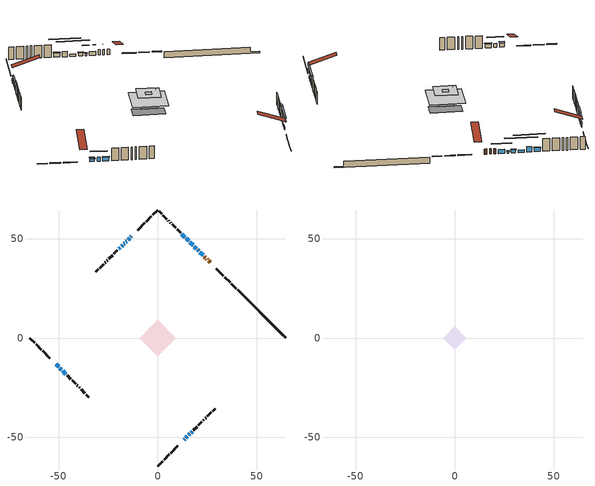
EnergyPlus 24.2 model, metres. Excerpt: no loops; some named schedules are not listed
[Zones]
conditioned space
 floor outside (Floor1 construction): -4.01,0 0,4.01 4.01,0 0,-4.01 z1.28
 floor adiabatic (AdiabaticFloorConstruction): -9.15,0 0,9.15 9.15,0 0,-9.15 z3.72
 floor foundation (Slab1 construction): -6.06,2.24 -2.24,6.06 6.06,-2.24 2.24,-6.06 z-1.1
 wall outside (RimJoist1 construction): 0,-64.63 2.51,-62.11 / -64.63,0 -62.11,-2.51 / 0,64.63 -2.51,62.11 / 39.72,24.9 37.21,27.42 z1.28:1.58
 wall outside (RimJoist2 construction): 3.17,-61.46 5.89,-58.74 / -61.46,-3.17 -58.74,-5.89 / -3.17,61.46 -5.89,58.74 / 36.55,28.07 33.83,30.79 z1.28:1.58
 wall outside (RimJoist3 construction): 6.54,-58.08 10.12,-54.51 / -58.08,-6.54 -54.51,-10.12 / -6.54,58.08 -10.12,54.51 / 33.18,31.45 29.6,35.02 z1.28:1.58
 wall outside (AdiabaticWallConstruction 1): 26.42,38.21 25.74,38.88 / 25.09,39.54 24.64,39.98 / 23.99,40.64 23.54,41.08 z1.28:3.31
 wall outside (AdiabaticWallConstruction): -13.3,51.32 -13.6,51.03 / 13.3,-51.32 13.6,-51.03 z1.28:2.5; 22.88,41.74 21.23,43.39 / 13.71,50.91 12.22,52.41 / -51.32,-13.3 -50.08,-14.54 / -49.43,-15.2 -48.63,-15.99 / -47.98,-16.65 -46.4,-18.23 z1.28:2.8; 20.58,44.05 20.18,44.45 / -16.72,47.91 -17.11,47.51 z1.28:2.04; 19.52,45.1 18.48,46.14 / 14.25,-50.37 15.01,-49.61 z1.28:2.45; -14.25,50.37 -15.01,49.61 / -18.95,45.68 -19.69,44.94 z1.28:2.2; -15.67,48.96 -16.06,48.56 z1.28:2.02; 17.83,46.8 16.28,48.35 z1.28:2.22; 15.62,49 14.37,50.26 z1.28:3.31; 15.67,-48.96 16.17,-48.46 / 16.82,-47.8 17.37,-47.26 z1.28:1.66; -17.77,46.86 -18.29,46.33 z1.28:2.81
 wall outside (Wall1 construction): 18.02,-46.6 19.86,-44.76 / -45.74,-18.89 -43.9,-20.73 / -20.34,44.28 -22.18,42.44 / 11.56,53.06 9.72,54.9 z1.28:6.16
 wall outside (Wall2 construction): 20.52,-44.11 22.33,-42.3 / -43.24,-21.38 -41.43,-23.2 / -22.84,41.79 -24.65,39.97 / 9.06,55.56 7.25,57.37 z1.28:6.16
 wall outside (Wall3 construction): 22.99,-41.64 23.35,-41.27 / -40.77,-23.85 -40.41,-24.22 / -25.31,39.32 -25.67,38.95 / 6.6,58.03 6.23,58.39 z1.28:6.16
 wall outside (Wall4 construction): 24.01,-40.62 24.37,-40.26 / -39.75,-24.87 -39.39,-25.23 / -26.33,38.3 -26.69,37.94 / 5.57,59.05 5.22,59.41 z1.28:6.16
 wall outside (Wall5 construction): 25.02,-39.6 27.01,-37.61 / -38.74,-25.89 -36.75,-27.88 / -27.35,37.28 -29.34,35.29 / 4.56,60.07 2.57,62.06 z1.28:6.16
 wall outside (Wall6 construction): 27.67,-36.96 28.93,-35.7 / -36.09,-28.54 -34.83,-29.79 / -29.99,34.63 -31.25,33.38 / 1.91,62.71 0.66,63.97 z1.28:6.16
 wall foundation (FoundationWall1 construction): 40.38,24.25,-1.1 40.38,24.25,1.28 62.2,2.42,1.28 62.2,2.42,-0.53 64.63,0,-0.53 64.63,0,-1.1
 window (WindowConstruction 13): -13.3,51.32 -13.6,51.03 z1.28:2.5
 window (WindowConstruction 14): 13.3,-51.32 13.6,-51.03 z1.28:2.5
 window (WindowConstruction 7): 22.88,41.74 21.23,43.39 z1.28:2.8
 window (WindowConstruction 8): 20.57,44.05 20.18,44.45 z1.28:2.04
 window (WindowConstruction 9): 19.52,45.1 18.48,46.14 z1.28:2.45
 window (WindowConstruction 10): -14.26,50.37 -15.01,49.62 z1.28:2.19
 window (WindowConstruction 11): -15.67,48.96 -16.06,48.56 z1.28:2.02
 window (WindowConstruction 12): 14.26,-50.37 15.01,-49.62 z1.28:2.45
 window (WindowConstruction 15): 17.82,46.8 16.28,48.34 z1.28:2.22
 window (WindowConstruction 16): 15.62,49 14.37,50.26 z1.28:3.31
 window (WindowConstruction): 13.71,50.92 12.22,52.41 z1.28:2.8
 window (WindowConstruction 17): 15.67,-48.96 16.17,-48.46 z1.28:1.66
 window (WindowConstruction 18): 16.83,-47.8 17.36,-47.26 z1.28:1.66
 window (WindowConstruction 1): -16.72,47.91 -17.11,47.51 z1.28:2.04
 window (WindowConstruction 2): -17.77,46.86 -18.29,46.33 z1.28:2.8
 window (WindowConstruction 3): -18.95,45.68 -19.69,44.94 z1.28:2.19
 window (WindowConstruction 4): -51.32,-13.3 -50.08,-14.54 z1.28:2.8
 window (WindowConstruction 5): -49.43,-15.2 -48.64,-15.99 z1.28:2.8
 window (WindowConstruction 6): -47.98,-16.65 -46.4,-18.23 z1.28:2.8
 door (Door): 26.42,38.21 25.74,38.88 z1.28:3.31
 door (Door 1): 25.09,39.54 24.64,39.98 z1.28:3.31
 door (Door 2): 23.99,40.64 23.54,41.08 z1.28:3.31
 ceiling adiabatic (AdiabaticFloorConstruction): 0,-9.15 9.15,0 0,9.15 -9.15,0 z3.72
attic - vented
 floor to conditioned space (Floor2 construction Reversed): -1.53,0 0,1.53 1.53,0 0,-1.53 z6.16
 floor to conditioned space (Floor3 construction Reversed): -5.83,0 0,5.83 5.83,0 0,-5.83 z6.16
 floor to conditioned space (Floor4 construction Reversed): -4.08,0 0,4.08 4.08,0 0,-4.08 z6.16
 roof outside (Roof1 construction): 12.65,-51.98,6.16 5.55,-44.89,9.5 3.69,-46.76,9.5 10.78,-53.85,6.16; -51.98,-12.65,6.16 -44.89,-5.55,9.5 -46.76,-3.69,9.5 -53.85,-10.78,6.16; -12.65,51.98,6.16 -5.55,44.89,9.5 -3.69,46.76,9.5 -10.78,53.85,6.16; 27.08,37.55,6.16 19.98,30.46,9.5 21.85,28.59,9.5 28.94,35.68,6.16
shading: 19.47,45.16 24.65,39.98 24.94,40.27 19.76,45.45 z5.29; 20.04,44.59 20.72,43.91 21.01,44.2 20.33,44.88 z2.24; 18.34,46.29 19.66,44.96 19.96,45.25 18.63,46.58 z2.65; -15.15,49.47 -14.11,50.51 -14.4,50.8 -15.44,49.76 z2.4; -16.2,48.42 -15.52,49.1 -15.82,49.39 -16.49,48.71 z2.22; 16.77,-47.85 12.49,-52.13 12.79,-52.42 17.06,-48.15 z4.94; 12.8,51.83 21.31,43.32 21.6,43.61 13.09,52.12 z7.15; 10.88,53.74 19.11,45.52 19.4,45.81 11.17,54.03 z8.24; 12.09,52.53 13.84,50.79 14.13,51.08 12.38,52.82 z2.98; 19.65,-44.97 12.18,-52.44 12.47,-52.73 19.94,-45.26 z6.59; 20.85,-43.78 13.34,-51.28 13.63,-51.58 21.14,-44.07 z6.59; -18.87,45.75 -14.96,49.67 -15.25,49.96 -19.16,46.04 z4.53; -20.05,44.57 -16.01,48.62 -16.3,48.91 -20.34,44.86 z5.29; -21.45,43.18 -17.19,47.44 -17.48,47.73 -21.74,43.47 z4.68; -49.98,-14.65 -51.43,-13.2 -52.29,-14.06 -50.84,-15.51 z2.95; -46.87,-17.75 -51.19,-13.44 -51.48,-13.73 -47.17,-18.04 z5.29; -46.25,-18.37 -48.12,-16.5 -48.41,-16.8 -46.55,-18.66 z3.01
[Building]
Building 1: Terrain=Suburbs
[Site:Location]
Toronto City Centre_ON: Latitude {deg}=43.63; Longitude {deg}=-79.39; Time Zone {hr}=-5; Elevation {m}=77; Keep Site Location Information=Yes
[Site:GroundTemperature:Shallow]
5.01852, 3.26908, 3.12898, 3.95918, 7.29196, 10.6092, 13.4851, 15.3069, 15.4617, 13.9799, 11.1774, 7.9619
[Site:WaterMainsTemperature]
Calculation Method=Schedule; Temperature Schedule=mains temperature schedule
[Material] Roughness=Rough; Thermal Absorptance=0.9
Name | Thickness {m} | Conductivity {W/m-K} | Density {kg/m3} | Specific Heat {J/kg-K} | Solar Absorptance | Visible Absorptance
asphalt or fiberglass shingles | 0.00635 | 0.162714 | 1121.4 | 1465.45 | 0.4 | 0.4
ceiling loosefill ins | 0.169333 | 0.0480833 | 16.02 | 1046.75 | 0.7 | 0.7
ceiling stud and cavity | 0.1397 | 0.202907 | 65.682 | 1177.47 | 0.7 | 0.7
ceiling stud and cavity 1 | 0.1397 | 0.508562 | 65.682 | 1177.47 | 0.7 | 0.7
ceiling stud and cavity 2 | 0.1397 | 0.150259 | 65.682 | 1177.47 | 0.7 | 0.7
concrete 4.0 in. | 0.1016 | 1.803125 | 2242.8 | 837.4 | 0.7 | 0.7
concrete 8.0 in. | 0.2032 | 1.803125 | 2242.8 | 837.4 | 0.7 | 0.7
door material | 0.04445 | 0.0451087 | 512.64 | 1214.23 | 0.7 | 0.7
door material 1 | 0.04445 | 0.053851 | 512.64 | 1214.23 | 0.7 | 0.7
exterior vertical ins | 0.0289583 | 0.029427 | 32.04 | 1214.23 | 0.7 | 0.7
floor covering | 0.0127 | 0.0433444 | 54.468 | 1339.84 | 0.6 | 0.6
floor rigid ins | 0.103632 | 0.029427 | 32.04 | 1214.23 | 0.7 | 0.7
floor rigid ins 1; wall rigid ins | 0.512978 | 0.029427 | 32.04 | 1214.23 | 0.7 | 0.7
floor stud and cavity | 0.1397 | 0.384766 | 92.3553 | 1139.71 | 0.7 | 0.7
floor stud and cavity 1 | 0.1397 | 1.75129 | 37.0049 | 1207.88 | 0.7 | 0.7
furniture material conditioned space 1 | 0.1524 | 0.115458 | 640.8 | 1214.23 | 0.6 | 0.6
gypsum board | 0.0127 | 0.160291 | 801 | 837.4 | 0.6 | 0.6
gypsum board 1 | 0.0127 | 0.160291 | 801 | 837.4 | 0.7 | 0.7
osb sheathing 0.5 in. | 0.0127 | 0.115458 | 512.64 | 1214.23 | 0.7 | 0.7
osb sheathing 0.75 in. | 0.01905 | 0.115458 | 512.64 | 1214.23 | 0.7 | 0.7
osb sheathing 2.0 in. | 0.0508 | 0.115458 | 512.64 | 1214.23 | 0.7 | 0.7
rim joist rigid ins | 0.051816 | 0.029427 | 32.04 | 1214.23 | 0.7 | 0.7
rim joist stud and cavity | 0.0508 | 0.258559 | 125.044 | 1163.47 | 0.6 | 0.6
rim joist stud and cavity 1 | 0.0508 | 0.0291244 | 125.044 | 1163.47 | 0.6 | 0.6
rim joist stud and cavity 2 | 0.0508 | 0.256263 | 125.044 | 1163.47 | 0.6 | 0.6
wall stud and cavity | 0.1397 | 0.0823012 | 139.0536 | 1170.24 | 0.7 | 0.7
wall stud and cavity 1 | 0.1397 | 0.0828166 | 139.0536 | 1170.24 | 0.7 | 0.7
wall stud and cavity 2 | 0.1397 | 0.131574 | 139.0536 | 1170.24 | 0.7 | 0.7
wall stud and cavity 3 | 0.1397 | 0.107359 | 139.0536 | 1170.24 | 0.7 | 0.7
wall stud and cavity 4 | 0.1397 | 0.0944506 | 139.0536 | 1170.24 | 0.7 | 0.7
wall stud and cavity 5 | 0.1397 | 0.0868833 | 139.0536 | 1170.24 | 0.7 | 0.7
wall stud and cavity 6 | 0.0889 | 0.380278 | 52.3479 | 1209.89 | 0.7 | 0.7
wall stud and cavity 7 | 0.0889 | 0.391764 | 83.0341 | 1211.67 | 0.7 | 0.7
wood siding | 0.0254 | 0.102417 | 544.68 | 1172.36 | 0.4 | 0.4
wood siding 1; wood siding 2; wood siding 3 | 0.0254 | 0.102417 | 544.68 | 1172.36 | 0.7 | 0.7
[WindowMaterial:SimpleGlazingSystem]
Name | U-Factor {W/m2-K} | Solar Heat Gain Coefficient
WindowMaterial | 2.88953 | 0.69
WindowMaterial 1 | 2.99458 | 0.59
WindowMaterial 10 | 2.92871 | 0.66
WindowMaterial 11 | 2.986628 | 0.6
WindowMaterial 12 | 2.9395 | 0.65
WindowMaterial 13 | 2.88386 | 0.7
WindowMaterial 14 | 4.81949 | 0.61
WindowMaterial 15 | 3.06555 | 0.36
WindowMaterial 2 | 2.94348 | 0.65
WindowMaterial 3 | 1.9027 | 0.35
WindowMaterial 4 | 2.08553 | 0.64
WindowMaterial 5 | 1.726112 | 0.4
WindowMaterial 6 | 2.8867 | 0.7
WindowMaterial 7 | 2.91452 | 0.67
WindowMaterial 8 | 2.94177 | 0.64
WindowMaterial 9 | 2.99685 | 0.59
[Construction]
AdiabaticFloorConstruction: floor stud and cavity 1, floor rigid ins 1, osb sheathing 0.75 in., floor covering
AdiabaticWallConstruction: wood siding 2, wall rigid ins, wall stud and cavity 6, gypsum board
AdiabaticWallConstruction 1: wood siding 3, wall rigid ins, wall stud and cavity 6, gypsum board
Door: door material
Door 1; Door 2: door material 1
Floor1 construction: floor stud and cavity, floor rigid ins, osb sheathing 0.75 in., floor covering
Floor2 construction Reversed: gypsum board, ceiling stud and cavity, ceiling loosefill ins
Floor3 construction Reversed: gypsum board, ceiling stud and cavity 1, ceiling loosefill ins
Floor4 construction Reversed: gypsum board, ceiling stud and cavity 2, ceiling loosefill ins
FoundationWall1 construction: concrete 8.0 in., gypsum board 1
furniture construction conditioned space 1: furniture material conditioned space 1
PartitionWallConstruction: gypsum board, wall stud and cavity 7, gypsum board
RimJoist1 construction: wood siding 1, rim joist rigid ins, osb sheathing 2.0 in., rim joist stud and cavity
RimJoist2 construction: wood siding 1, osb sheathing 2.0 in., rim joist stud and cavity 1
RimJoist3 construction: wood siding 1, rim joist rigid ins, osb sheathing 2.0 in., rim joist stud and cavity 2
Roof1 construction: asphalt or fiberglass shingles
Slab1 construction: concrete 4.0 in.
Wall1 construction: wood siding, osb sheathing 0.5 in., wall stud and cavity, gypsum board
Wall2 construction: wood siding, osb sheathing 0.5 in., wall stud and cavity 1, gypsum board
Wall3 construction: wood siding, osb sheathing 0.5 in., wall stud and cavity 2, gypsum board
Wall4 construction: wood siding, osb sheathing 0.5 in., wall stud and cavity 3, gypsum board
Wall5 construction: wood siding, osb sheathing 0.5 in., wall stud and cavity 4, gypsum board
Wall6 construction: wood siding, osb sheathing 0.5 in., wall stud and cavity 5, gypsum board
WindowConstruction: WindowMaterial
WindowConstruction 1; WindowConstruction 8: WindowMaterial 1
WindowConstruction 10: WindowMaterial 8
WindowConstruction 11: WindowMaterial 9
WindowConstruction 12: WindowMaterial 10
WindowConstruction 13; WindowConstruction 14: WindowMaterial 11
WindowConstruction 15: WindowMaterial 12
WindowConstruction 16: WindowMaterial 13
WindowConstruction 17: WindowMaterial 14
WindowConstruction 18: WindowMaterial 15
WindowConstruction 2: WindowMaterial 2
WindowConstruction 3: WindowMaterial 3
WindowConstruction 4: WindowMaterial 4
WindowConstruction 5; WindowConstruction 6: WindowMaterial 5
WindowConstruction 7: WindowMaterial 6
WindowConstruction 9: WindowMaterial 7
[Zone] Multiplier=1; Part of Total Floor Area=Yes
Name | Volume {m3}
attic - vented | 57.5185
conditioned space | 560.9
[Space]
Name | Zone | Volume {m3}
attic - vented 1 | attic - vented | 57.5185
conditioned space 1 | conditioned space | 560.9
[ZoneInfiltration:EffectiveLeakageArea]
infil attic - vented 1: Zone or Space=attic - vented 1; Schedule=Always On Discrete; Effective Air Leakage Area {cm2}=4463.16; Stack Coefficient=0.000232443; Wind Coefficient=1.0301e-05
[ZoneMixing]
whole house fan mix: Zone or Space=attic - vented; Schedule=Always On Continuous; Design Flow Rate Calculation Method=Flow/Zone; Design Flow Rate {m3/s}=0; Source Zone or Space=conditioned space
[SurfaceProperty:ExposedFoundationPerimeter]
Slab1: Exposed Perimeter Calculation Method=TotalExposedPerimeter; Total Exposed Perimeter {m}=34.291
[InternalMass] Zone or ZoneList=conditioned space; Space or SpaceList=conditioned space 1
Name | Construction | Surface Area {m2}
furniture mass conditioned space 1 | furniture construction conditioned space 1 | 105.216
partition wall mass | PartitionWallConstruction | 263.04
[Lights]
interior lighting: Zone or ZoneList or Space or SpaceList=conditioned space 1; Schedule=interior lighting schedule; Design Level Calculation Method=LightingLevel; Lighting Level {W}=343.2; Return Air Fraction=0; Fraction Radiant=0.6; Fraction Visible=0.2; Fraction Replaceable=1
[People]
occupants: Zone or ZoneList or Space or SpaceList=conditioned space 1; Number of People Schedule=occupants schedule; Number of People Calculation Method=People; Number of People=3; Fraction Radiant=0.314171; Sensible Heat Fraction=0.56303; Activity Level Schedule=occupants activity schedule; Carbon Dioxide Generation Rate {m3/s-W}=0; Enable ASHRAE 55 Comfort Warnings=No; Mean Radiant Temperature Calculation Type=EnclosureAveraged
[ElectricEquipment] Zone or ZoneList or Space or SpaceList=conditioned space 1; Design Level Calculation Method=EquipmentLevel
Name | Schedule | Design Level {W} | Fraction Latent | Fraction Radiant | Fraction Lost
clothes dryer | clothes dryer schedule | 140.772 | 0.015 | 0.081 | 0.85
clothes washer | clothes washer schedule | 32.1985 | 0.03 | 0.162 | 0.7
cooking range | cooking range schedule | 215.147 | 0.08 | 0.432 | 0.2
dishwasher | dishwasher schedule | 66.8632 | 0.3 | 0.18 | 0.4
fridge | fridge schedule | 72.9452 | 0 | 0.6 | 0
mech vent bath fan 0 | mech vent bath fan 0 schedule | 79 | 0 | 0 | 1
mech vent bath fan 1 | mech vent bath fan 1 schedule | 79 | 0 | 0 | 1
mech vent house fan | mech vent house fan schedule | 0 | 0 | 0 | 1
mech vent house fan cfis | mech vent house fan cfis schedule | 0 | 0 | 0 | 0
mech vent range fan 0 | mech vent range fan 0 schedule | 78.9 | 0 | 0 | 1
misc plug loads | misc plug loads schedule | 494.7 | 0.045 | 0.513 | 0.1
whole house fan | Always On Discrete | 0 | 0 | 0 | 1
[OtherEquipment] Zone or ZoneList or Space or SpaceList=conditioned space 1; Design Level Calculation Method=EquipmentLevel
Name | Fuel Type | Schedule | Design Level {W} | Fraction Latent | Fraction Radiant | Fraction Lost
clothes dryer 1 | Electricity | clothes dryer schedule | 0 | 0.015 | 0.081 | 0.85
cooking range 1 | Electricity | cooking range schedule | 0 | 0.08 | 0.432 | 0.2
general water use latent | None | general water use schedule | 62.594 | 1 | 0 | 0
general water use sensible | None | general water use schedule | -61.6891 | 0 | 0.6 | 0
mech vent house fan latent load | None | Always On Discrete | 0 | 1 | 0 | 0
mech vent house fan sensible load | None | Always On Discrete | 0 | 0 | 0 | 0
water heater energy adjustment1 | NaturalGas | Always On Discrete | 0.01 | 0 | 0 | 1
[ZoneInfiltration:DesignFlowRate] Zone or ZoneList or Space or SpaceList=conditioned space 1; Schedule=Always On Discrete; Design Flow Rate Calculation Method=Flow/Zone; Design Flow Rate {m3/s}=0
infil flow; natural vent flow; whole house fan flow
[Foundation:Kiva]
Foundation Kiva 1: Initial Indoor Air Temperature {C}=18; Wall Height Above Grade {m}=1.28001; Wall Depth Below Slab {m}=0.2032; Custom Block Material Name 1=exterior vertical ins; Custom Block Depth 1 {m}=2.38; Custom Block X Position 1 {m}=0.2159; Custom Block Z Position 1 {m}=0
[Foundation:Kiva:Settings]
Soil Conductivity {W/m-K}=0.849921; Soil Density {kg/m3}=1842.3; Soil Specific Heat {J/kg-K}=418.7; Ground Solar Absorptivity=0.9; Ground Thermal Absorptivity=0.9; Ground Surface Roughness {m}=0.03; Far-Field Width {m}=40; Deep-Ground Boundary Condition=ZeroFlux; Deep-Ground Depth {m}=40; Minimum Cell Dimension {m}=0.2; Maximum Cell Growth Coefficient=3; Simulation Timestep=Timestep
[Exterior:Lights]
exterior lighting: Schedule=exterior lighting schedule; Design Level {W}=75.6
[Schedule:Constant]
Name | Hourly Value
Always On Continuous; mech vent house fan schedule; mech vent house fan cfis schedule; Always On Discrete | 1
occupants activity schedule | 117.228
fridge schedule | 0
[Schedule:Week:Daily]
interior lighting schedule Week Rule - Jan1-Jan27: interior lighting schedule day, interior lighting schedule day, interior lighting schedule day, interior lighting schedule day, interior lighting schedule day, interior lighting schedule day, interior lighting schedule day, interior lighting schedule default day, interior lighting schedule default day, interior lighting schedule default day, interior lighting schedule default day, interior lighting schedule default day
interior lighting schedule Week Rule - Jan28-Feb3: interior lighting schedule day, interior lighting schedule day, interior lighting schedule day, interior lighting schedule day, interior lighting schedule day 1, interior lighting schedule day 1, interior lighting schedule day 1, interior lighting schedule default day, interior lighting schedule default day, interior lighting schedule default day, interior lighting schedule default day, interior lighting schedule default day
interior lighting schedule Week Rule - Feb4-Feb24: interior lighting schedule day 1, interior lighting schedule day 1, interior lighting schedule day 1, interior lighting schedule day 1, interior lighting schedule day 1, interior lighting schedule day 1, interior lighting schedule day 1, interior lighting schedule default day, interior lighting schedule default day, interior lighting schedule default day, interior lighting schedule default day, interior lighting schedule default day
interior lighting schedule Week Rule - Feb25-Mar3: interior lighting schedule day 1, interior lighting schedule day 1, interior lighting schedule day 1, interior lighting schedule day 1, interior lighting schedule day 2, interior lighting schedule day 2, interior lighting schedule day 2, interior lighting schedule default day, interior lighting schedule default day, interior lighting schedule default day, interior lighting schedule default day, interior lighting schedule default day
interior lighting schedule Week Rule - Mar4-Mar31: interior lighting schedule day 2, interior lighting schedule day 2, interior lighting schedule day 2, interior lighting schedule day 2, interior lighting schedule day 2, interior lighting schedule day 2, interior lighting schedule day 2, interior lighting schedule default day, interior lighting schedule default day, interior lighting schedule default day, interior lighting schedule default day, interior lighting schedule default day
interior lighting schedule Week Rule - Apr1-Apr28: interior lighting schedule day 3, interior lighting schedule day 3, interior lighting schedule day 3, interior lighting schedule day 3, interior lighting schedule day 3, interior lighting schedule day 3, interior lighting schedule day 3, interior lighting schedule default day, interior lighting schedule default day, interior lighting schedule default day, interior lighting schedule default day, interior lighting schedule default day
interior lighting schedule Week Rule - Apr29-May5: interior lighting schedule day 3, interior lighting schedule day 3, interior lighting schedule day 4, interior lighting schedule day 4, interior lighting schedule day 4, interior lighting schedule day 4, interior lighting schedule day 4, interior lighting schedule default day, interior lighting schedule default day, interior lighting schedule default day, interior lighting schedule default day, interior lighting schedule default day
interior lighting schedule Week Rule - May6-May26: interior lighting schedule day 4, interior lighting schedule day 4, interior lighting schedule day 4, interior lighting schedule day 4, interior lighting schedule day 4, interior lighting schedule day 4, interior lighting schedule day 4, interior lighting schedule default day, interior lighting schedule default day, interior lighting schedule default day, interior lighting schedule default day, interior lighting schedule default day
interior lighting schedule Week Rule - May27-Jun2: interior lighting schedule day 4, interior lighting schedule day 4, interior lighting schedule day 4, interior lighting schedule day 4, interior lighting schedule day 4, interior lighting schedule day 5, interior lighting schedule day 5, interior lighting schedule default day, interior lighting schedule default day, interior lighting schedule default day, interior lighting schedule default day, interior lighting schedule default day
interior lighting schedule Week Rule - Jun3-Jun30: interior lighting schedule day 5, interior lighting schedule day 5, interior lighting schedule day 5, interior lighting schedule day 5, interior lighting schedule day 5, interior lighting schedule day 5, interior lighting schedule day 5, interior lighting schedule default day, interior lighting schedule default day, interior lighting schedule default day, interior lighting schedule default day, interior lighting schedule default day
interior lighting schedule Week Rule - Jul1-Jul28: interior lighting schedule day 6, interior lighting schedule day 6, interior lighting schedule day 6, interior lighting schedule day 6, interior lighting schedule day 6, interior lighting schedule day 6, interior lighting schedule day 6, interior lighting schedule default day, interior lighting schedule default day, interior lighting schedule default day, interior lighting schedule default day, interior lighting schedule default day
interior lighting schedule Week Rule - Jul29-Aug4: interior lighting schedule day 6, interior lighting schedule day 6, interior lighting schedule day 6, interior lighting schedule day 7, interior lighting schedule day 7, interior lighting schedule day 7, interior lighting schedule day 7, interior lighting schedule default day, interior lighting schedule default day, interior lighting schedule default day, interior lighting schedule default day, interior lighting schedule default day
interior lighting schedule Week Rule - Aug5-Aug25: interior lighting schedule day 7, interior lighting schedule day 7, interior lighting schedule day 7, interior lighting schedule day 7, interior lighting schedule day 7, interior lighting schedule day 7, interior lighting schedule day 7, interior lighting schedule default day, interior lighting schedule default day, interior lighting schedule default day, interior lighting schedule default day, interior lighting schedule default day
interior lighting schedule Week Rule - Aug26-Sep1: interior lighting schedule day 7, interior lighting schedule day 7, interior lighting schedule day 7, interior lighting schedule day 7, interior lighting schedule day 7, interior lighting schedule day 7, interior lighting schedule day 8, interior lighting schedule default day, interior lighting schedule default day, interior lighting schedule default day, interior lighting schedule default day, interior lighting schedule default day
interior lighting schedule Week Rule - Sep2-Sep29: interior lighting schedule day 8, interior lighting schedule day 8, interior lighting schedule day 8, interior lighting schedule day 8, interior lighting schedule day 8, interior lighting schedule day 8, interior lighting schedule day 8, interior lighting schedule default day, interior lighting schedule default day, interior lighting schedule default day, interior lighting schedule default day, interior lighting schedule default day
interior lighting schedule Week Rule - Sep30-Oct6: interior lighting schedule day 8, interior lighting schedule day 9, interior lighting schedule day 9, interior lighting schedule day 9, interior lighting schedule day 9, interior lighting schedule day 9, interior lighting schedule day 9, interior lighting schedule default day, interior lighting schedule default day, interior lighting schedule default day, interior lighting schedule default day, interior lighting schedule default day
interior lighting schedule Week Rule - Oct7-Oct27: interior lighting schedule day 9, interior lighting schedule day 9, interior lighting schedule day 9, interior lighting schedule day 9, interior lighting schedule day 9, interior lighting schedule day 9, interior lighting schedule day 9, interior lighting schedule default day, interior lighting schedule default day, interior lighting schedule default day, interior lighting schedule default day, interior lighting schedule default day
interior lighting schedule Week Rule - Oct28-Nov3: interior lighting schedule day 9, interior lighting schedule day 9, interior lighting schedule day 9, interior lighting schedule day 9, interior lighting schedule day 10, interior lighting schedule day 10, interior lighting schedule day 10, interior lighting schedule default day, interior lighting schedule default day, interior lighting schedule default day, interior lighting schedule default day, interior lighting schedule default day
interior lighting schedule Week Rule - Nov4-Nov24: interior lighting schedule day 10, interior lighting schedule day 10, interior lighting schedule day 10, interior lighting schedule day 10, interior lighting schedule day 10, interior lighting schedule day 10, interior lighting schedule day 10, interior lighting schedule default day, interior lighting schedule default day, interior lighting schedule default day, interior lighting schedule default day, interior lighting schedule default day
interior lighting schedule Week Rule - Nov25-Dec1: interior lighting schedule day 10, interior lighting schedule day 10, interior lighting schedule day 10, interior lighting schedule day 10, interior lighting schedule day 10, interior lighting schedule day 10, interior lighting schedule day 11, interior lighting schedule default day, interior lighting schedule default day, interior lighting schedule default day, interior lighting schedule default day, interior lighting schedule default day
interior lighting schedule Week Rule - Dec2-Dec31: interior lighting schedule day 11, interior lighting schedule day 11, interior lighting schedule day 11, interior lighting schedule day 11, interior lighting schedule day 11, interior lighting schedule day 11, interior lighting schedule day 11, interior lighting schedule default day, interior lighting schedule default day, interior lighting schedule default day, interior lighting schedule default day, interior lighting schedule default day
occupants schedule Week Rule - Jan1-Dec31: occupants schedule day, occupants schedule day, occupants schedule day, occupants schedule day, occupants schedule day, occupants schedule day, occupants schedule day, occupants schedule default day, occupants schedule default day, occupants schedule default day, occupants schedule default day, occupants schedule default day
clothes dryer schedule Week Rule - Jan1-Dec31: clothes dryer schedule day, clothes dryer schedule day, clothes dryer schedule day, clothes dryer schedule day, clothes dryer schedule day, clothes dryer schedule day, clothes dryer schedule day, clothes dryer schedule default day, clothes dryer schedule default day, clothes dryer schedule default day, clothes dryer schedule default day, clothes dryer schedule default day
clothes washer schedule Week Rule - Jan1-Dec31: clothes washer schedule day, clothes washer schedule day, clothes washer schedule day, clothes washer schedule day, clothes washer schedule day, clothes washer schedule day, clothes washer schedule day, clothes washer schedule default day, clothes washer schedule default day, clothes washer schedule default day, clothes washer schedule default day, clothes washer schedule default day
cooking range schedule Week Rule - Jan1-Dec31: cooking range schedule day, cooking range schedule day, cooking range schedule day, cooking range schedule day, cooking range schedule day, cooking range schedule day, cooking range schedule day, cooking range schedule default day, cooking range schedule default day, cooking range schedule default day, cooking range schedule default day, cooking range schedule default day
dishwasher schedule Week Rule - Jan1-Dec31: dishwasher schedule day, dishwasher schedule day, dishwasher schedule day, dishwasher schedule day, dishwasher schedule day, dishwasher schedule day, dishwasher schedule day, dishwasher schedule default day, dishwasher schedule default day, dishwasher schedule default day, dishwasher schedule default day, dishwasher schedule default day
mech vent bath fan 0 schedule Week Rule - Jan1-Dec31: mech vent bath fan 0 schedule day, mech vent bath fan 0 schedule day, mech vent bath fan 0 schedule day, mech vent bath fan 0 schedule day, mech vent bath fan 0 schedule day, mech vent bath fan 0 schedule day, mech vent bath fan 0 schedule day, mech vent bath fan 0 schedule default day, mech vent bath fan 0 schedule default day, mech vent bath fan 0 schedule default day, mech vent bath fan 0 schedule default day, mech vent bath fan 0 schedule default day
mech vent bath fan 1 schedule Week Rule - Jan1-Dec31: mech vent bath fan 1 schedule day, mech vent bath fan 1 schedule day, mech vent bath fan 1 schedule day, mech vent bath fan 1 schedule day, mech vent bath fan 1 schedule day, mech vent bath fan 1 schedule day, mech vent bath fan 1 schedule day, mech vent bath fan 1 schedule default day, mech vent bath fan 1 schedule default day, mech vent bath fan 1 schedule default day, mech vent bath fan 1 schedule default day, mech vent bath fan 1 schedule default day
mech vent range fan 0 schedule Week Rule - Jan1-Dec31: mech vent range fan 0 schedule day, mech vent range fan 0 schedule day, mech vent range fan 0 schedule day, mech vent range fan 0 schedule day, mech vent range fan 0 schedule day, mech vent range fan 0 schedule day, mech vent range fan 0 schedule day, mech vent range fan 0 schedule default day, mech vent range fan 0 schedule default day, mech vent range fan 0 schedule default day, mech vent range fan 0 schedule default day, mech vent range fan 0 schedule default day
misc plug loads schedule Week Rule - Jan1-Dec31: misc plug loads schedule day, misc plug loads schedule day, misc plug loads schedule day, misc plug loads schedule day, misc plug loads schedule day, misc plug loads schedule day, misc plug loads schedule day, misc plug loads schedule default day, misc plug loads schedule default day, misc plug loads schedule default day, misc plug loads schedule default day, misc plug loads schedule default day
general water use schedule Week Rule - Jan1-Dec31: general water use schedule day, general water use schedule day, general water use schedule day, general water use schedule day, general water use schedule day, general water use schedule day, general water use schedule day, general water use schedule default day, general water use schedule default day, general water use schedule default day, general water use schedule default day, general water use schedule default day
exterior lighting schedule Week Rule - Jan1-Jan27: exterior lighting schedule day, exterior lighting schedule day, exterior lighting schedule day, exterior lighting schedule day, exterior lighting schedule day, exterior lighting schedule day, exterior lighting schedule day, exterior lighting schedule default day, exterior lighting schedule default day, exterior lighting schedule default day, exterior lighting schedule default day, exterior lighting schedule default day
exterior lighting schedule Week Rule - Jan28-Feb3: exterior lighting schedule day, exterior lighting schedule day, exterior lighting schedule day, exterior lighting schedule day, exterior lighting schedule day 1, exterior lighting schedule day 1, exterior lighting schedule day 1, exterior lighting schedule default day, exterior lighting schedule default day, exterior lighting schedule default day, exterior lighting schedule default day, exterior lighting schedule default day
exterior lighting schedule Week Rule - Feb4-Feb24: exterior lighting schedule day 1, exterior lighting schedule day 1, exterior lighting schedule day 1, exterior lighting schedule day 1, exterior lighting schedule day 1, exterior lighting schedule day 1, exterior lighting schedule day 1, exterior lighting schedule default day, exterior lighting schedule default day, exterior lighting schedule default day, exterior lighting schedule default day, exterior lighting schedule default day
exterior lighting schedule Week Rule - Feb25-Mar3: exterior lighting schedule day 1, exterior lighting schedule day 1, exterior lighting schedule day 1, exterior lighting schedule day 1, exterior lighting schedule day 2, exterior lighting schedule day 2, exterior lighting schedule day 2, exterior lighting schedule default day, exterior lighting schedule default day, exterior lighting schedule default day, exterior lighting schedule default day, exterior lighting schedule default day
[Schedule:Year]
interior lighting schedule: interior lighting schedule Week Rule - Jan1-Jan27, 1, 1, 1, 27, interior lighting schedule Week Rule - Jan28-Feb3, 1, 28, 2, 3, interior lighting schedule Week Rule - Feb4-Feb24, 2, 4, 2, 24, interior lighting schedule Week Rule - Feb25-Mar3, 2, 25, 3, 3, interior lighting schedule Week Rule - Mar4-Mar31, 3, 4, 3, 31, interior lighting schedule Week Rule - Apr1-Apr28, 4, 1, 4, 28, interior lighting schedule Week Rule - Apr29-May5, 4, 29, 5, 5, interior lighting schedule Week Rule - May6-May26, 5, 6, 5, 26, interior lighting schedule Week Rule - May27-Jun2, 5, 27, 6, 2, interior lighting schedule Week Rule - Jun3-Jun30, 6, 3, 6, 30, interior lighting schedule Week Rule - Jul1-Jul28, 7, 1, 7, 28, interior lighting schedule Week Rule - Jul29-Aug4, 7, 29, 8, 4, interior lighting schedule Week Rule - Aug5-Aug25, 8, 5, 8, 25, interior lighting schedule Week Rule - Aug26-Sep1, 8, 26, 9, 1, interior lighting schedule Week Rule - Sep2-Sep29, 9, 2, 9, 29, interior lighting schedule Week Rule - Sep30-Oct6, 9, 30, 10, 6, interior lighting schedule Week Rule - Oct7-Oct27, 10, 7, 10, 27, interior lighting schedule Week Rule - Oct28-Nov3, 10, 28, 11, 3, interior lighting schedule Week Rule - Nov4-Nov24, 11, 4, 11, 24, interior lighting schedule Week Rule - Nov25-Dec1, 11, 25, 12, 1, interior lighting schedule Week Rule - Dec2-Dec31, 12, 2, 12, 31
occupants schedule: occupants schedule Week Rule - Jan1-Dec31, 1, 1, 12, 31
clothes dryer schedule: clothes dryer schedule Week Rule - Jan1-Dec31, 1, 1, 12, 31
clothes washer schedule: clothes washer schedule Week Rule - Jan1-Dec31, 1, 1, 12, 31
cooking range schedule: cooking range schedule Week Rule - Jan1-Dec31, 1, 1, 12, 31
dishwasher schedule: dishwasher schedule Week Rule - Jan1-Dec31, 1, 1, 12, 31
mech vent bath fan 0 schedule: mech vent bath fan 0 schedule Week Rule - Jan1-Dec31, 1, 1, 12, 31
mech vent bath fan 1 schedule: mech vent bath fan 1 schedule Week Rule - Jan1-Dec31, 1, 1, 12, 31
mech vent range fan 0 schedule: mech vent range fan 0 schedule Week Rule - Jan1-Dec31, 1, 1, 12, 31
misc plug loads schedule: misc plug loads schedule Week Rule - Jan1-Dec31, 1, 1, 12, 31
general water use schedule: general water use schedule Week Rule - Jan1-Dec31, 1, 1, 12, 31
exterior lighting schedule: exterior lighting schedule Week Rule - Jan1-Jan27, 1, 1, 1, 27, exterior lighting schedule Week Rule - Jan28-Feb3, 1, 28, 2, 3, exterior lighting schedule Week Rule - Feb4-Feb24, 2, 4, 2, 24, exterior lighting schedule Week Rule - Feb25-Mar3, 2, 25, 3, 3, exterior lighting schedule Week Rule - Mar4-Mar31, 3, 4, 3, 31, exterior lighting schedule Week Rule - Apr1-Apr28, 4, 1, 4, 28, exterior lighting schedule Week Rule - Apr29-May5, 4, 29, 5, 5, exterior lighting schedule Week Rule - May6-May26, 5, 6, 5, 26, exterior lighting schedule Week Rule - May27-Jun2, 5, 27, 6, 2, exterior lighting schedule Week Rule - Jun3-Jun30, 6, 3, 6, 30, exterior lighting schedule Week Rule - Jul1-Jul28, 7, 1, 7, 28, exterior lighting schedule Week Rule - Jul29-Aug4, 7, 29, 8, 4, exterior lighting schedule Week Rule - Aug5-Aug25, 8, 5, 8, 25, exterior lighting schedule Week Rule - Aug26-Sep1, 8, 26, 9, 1, exterior lighting schedule Week Rule - Sep2-Sep29, 9, 2, 9, 29, exterior lighting schedule Week Rule - Sep30-Oct6, 9, 30, 10, 6, exterior lighting schedule Week Rule - Oct7-Oct27, 10, 7, 10, 27, exterior lighting schedule Week Rule - Oct28-Nov3, 10, 28, 11, 3, exterior lighting schedule Week Rule - Nov4-Nov24, 11, 4, 11, 24, exterior lighting schedule Week Rule - Nov25-Dec1, 11, 25, 12, 1, exterior lighting schedule Week Rule - Dec2-Dec31, 12, 2, 12, 31
[Schedule:Compact]
mains temperature schedule: Through: 01/01, For: AllDays, Until: 24:00, 8.80333, Through: 01/02, For: AllDays, Until: 24:00, 8.74333, Through: 01/03, For: AllDays, Until: 24:00, 8.68389, Through: 01/04, For: AllDays, Until: 24:00, 8.62611, Through: 01/05, For: AllDays, Until: 24:00, 8.56944, Through: 01/06, For: AllDays, Until: 24:00, 8.51389, Through: 01/07, For: AllDays, Until: 24:00, 8.45944, Through: 01/08, For: AllDays, Until: 24:00, 8.40611, Through: 01/09, For: AllDays, Until: 24:00, 8.35389, Through: 01/10, For: AllDays, Until: 24:00, 8.30278, Through: 01/11, For: AllDays, Until: 24:00, 8.25333, Through: 01/12, For: AllDays, Until: 24:00, 8.205, Through: 01/13, For: AllDays, Until: 24:00, 8.15778, Through: 01/14, For: AllDays, Until: 24:00, 8.11222, Through: 01/15, For: AllDays, Until: 24:00, 8.06778, Through: 01/16, For: AllDays, Until: 24:00, 8.02444, Through: 01/17, For: AllDays, Until: 24:00, 7.98222, Through: 01/18, For: AllDays, Until: 24:00, 7.94167, Through: 01/19, For: AllDays, Until: 24:00, 7.90222, Through: 01/20, For: AllDays, Until: 24:00, 7.86444, Through: 01/21, For: AllDays, Until: 24:00, 7.82778, Through: 01/22, For: AllDays, Until: 24:00, 7.79278, Through: 01/23, For: AllDays, Until: 24:00, 7.75889, Through: 01/24, For: AllDays, Until: 24:00, 7.72667, Through: 01/25, For: AllDays, Until: 24:00, 7.69556, Through: 01/26, For: AllDays, Until: 24:00, 7.66611, Through: 01/27, For: AllDays, Until: 24:00, 7.63778, Through: 01/28, For: AllDays, Until: 24:00, 7.61111, Through: 01/29, For: AllDays, Until: 24:00, 7.58556, Through: 01/30, For: AllDays, Until: 24:00, 7.56167, Through: 01/31, For: AllDays, Until: 24:00, 7.53944, Through: 02/01, For: AllDays, Until: 24:00, 7.51833, Through: 02/02, For: AllDays, Until: 24:00, 7.49889, Through: 02/03, For: AllDays, Until: 24:00, 7.48111, Through: 02/04, For: AllDays, Until: 24:00, 7.46444, Through: 02/05, For: AllDays, Until: 24:00, 7.44944, Through: 02/06, For: AllDays, Until: 24:00, 7.43556, Through: 02/07, For: AllDays, Until: 24:00, 7.42333, Through: 02/08, For: AllDays, Until: 24:00, 7.41278, Through: 02/09, For: AllDays, Until: 24:00, 7.40389, Through: 02/10, For: AllDays, Until: 24:00, 7.39611, Through: 02/11, For: AllDays, Until: 24:00, 7.39, Through: 02/12, For: AllDays, Until: 24:00, 7.38556, Through: 02/13, For: AllDays, Until: 24:00, 7.38222, Through: 02/14, For: AllDays, Until: 24:00, 7.38056, Through: 02/15, For: AllDays, Until: 24:00, 7.38056, Through: 02/16, For: AllDays, Until: 24:00, 7.38222, Through: 02/17, For: AllDays, Until: 24:00, 7.385, Through: 02/18, For: AllDays, Until: 24:00, 7.38944, Through: 02/19, For: AllDays, Until: 24:00, 7.395, Through: 02/20, For: AllDays, Until: 24:00, 7.40278, Through: 02/21, For: AllDays, Until: 24:00, 7.41167, Through: 02/22, For: AllDays, Until: 24:00, 7.42222, Through: 02/23, For: AllDays, Until: 24:00, 7.43389, Through: 02/24, For: AllDays, Until: 24:00, 7.44722, Through: 02/25, For: AllDays, Until: 24:00, 7.46222, Through: 02/26, For: AllDays, Until: 24:00, 7.47833, Through: 02/27, For: AllDays, Until: 24:00, 7.49611, Through: 02/28, For: AllDays, Until: 24:00, 7.51556, Through: 03/01, For: AllDays, Until: 24:00, 7.53667, Through: 03/02, For: AllDays, Until: 24:00, 7.55889, Through: 03/03, For: AllDays, Until: 24:00, 7.58222, Through: 03/04, For: AllDays, Until: 24:00, 7.60722, Through: 03/05, For: AllDays, Until: 24:00, 7.63389, Through: 03/06, For: AllDays, Until: 24:00, 7.66222, Through: 03/07, For: AllDays, Until: 24:00, 7.69111, Through: 03/08, For: AllDays, Until: 24:00, 7.72222, Through: 03/09, For: AllDays, Until: 24:00, 7.75444, Through: 03/10, For: AllDays, Until: 24:00, 7.78778, Through: 03/11, For: AllDays, Until: 24:00, 7.82278, Through: 03/12, For: AllDays, Until: 24:00, 7.85944, Through: 03/13, For: AllDays, Until: 24:00, 7.89722, Through: 03/14, For: AllDays, Until: 24:00, 7.93611, Through: 03/15, For: AllDays, Until: 24:00, 7.97667, Through: 03/16, For: AllDays, Until: 24:00, 8.01833, Through: 03/17, For: AllDays, Until: 24:00, 8.06167, Through: 03/18, For: AllDays, Until: 24:00, 8.10611, Through: 03/19, For: AllDays, Until: 24:00, 8.15167, Through: 03/20, For: AllDays, Until: 24:00, 8.19833, Through: 03/21, For: AllDays, Until: 24:00, 8.24667, Through: 03/22, For: AllDays, Until: 24:00, 8.29611, Through: 03/23, For: AllDays, Until: 24:00, 8.34667, Through: 03/24, For: AllDays, Until: 24:00, 8.39889, Through: 03/25, For: AllDays, Until: 24:00, 8.45167, Through: 03/26, For: AllDays, Until: 24:00, 8.50611, Through: 03/27, For: AllDays, Until: 24:00, 8.56167, Through: 03/28, For: AllDays, Until: 24:00, 8.61833, Through: 03/29, For: AllDays, Until: 24:00, 8.67611, Through: 03/30, For: AllDays, Until: 24:00, 8.735, Through: 03/31, For: AllDays, Until: 24:00, 8.795, Through: 04/01, For: AllDays, Until: 24:00, 8.85611, Through: 04/02, For: AllDays, Until: 24:00, 8.91833, Through: 04/03, For: AllDays, Until: 24:00, 8.98167, Through: 04/04, For: AllDays, Until: 24:00, 9.04556, Through: 04/05, For: AllDays, Until: 24:00, 9.11111, Through: 04/06, For: AllDays, Until: 24:00, 9.17722, Through: 04/07, For: AllDays, Until: 24:00, 9.24444, Through: 04/08, For: AllDays, Until: 24:00, 9.31222, Through: 04/09, For: AllDays, Until: 24:00, 9.38167, Through: 04/10, For: AllDays, Until: 24:00, 9.45167, Through: 04/11, For: AllDays, Until: 24:00, 9.52222, Through: 04/12, For: AllDays, Until: 24:00, 9.59444, Through: 04/13, For: AllDays, Until: 24:00, 9.66667, Through: 04/14, For: AllDays, Until: 24:00, 9.74, Through: 04/15, For: AllDays, Until: 24:00, 9.81444, Through: 04/16, For: AllDays, Until: 24:00, 9.88944, Through: 04/17, For: AllDays, Until: 24:00, 9.96556, Through: 04/18, For: AllDays, Until: 24:00, 10.0417, Through: 04/19, For: AllDays, Until: 24:00, 10.1189, Through: 04/20, For: AllDays, Until: 24:00, 10.1972, Through: 04/21, For: AllDays, Until: 24:00, 10.2756, Through: 04/22, For: AllDays, Until: 24:00, 10.355, Through: 04/23, For: AllDays, Until: 24:00, 10.435, Through: 04/24, For: AllDays, Until: 24:00, 10.515, Through: 04/25, For: AllDays, Until: 24:00, 10.5961, Through: 04/26, For: AllDays, Until: 24:00, 10.6778, Through: 04/27, For: AllDays, Until: 24:00, 10.76, Through: 04/28, For: AllDays, Until: 24:00, 10.8428, Through: 04/29, For: AllDays, Until: 24:00, 10.9261, Through: 04/30, For: AllDays, Until: 24:00, 11.0094, Through: 05/01, For: AllDays, Until: 24:00, 11.0933, Through: 05/02, For: AllDays, Until: 24:00, 11.1778, Through: 05/03, For: AllDays, Until: 24:00, 11.2628, Through: 05/04, For: AllDays, Until: 24:00, 11.3478, Through: 05/05, For: AllDays, Until: 24:00, 11.4333, Through: 05/06, For: AllDays, Until: 24:00, 11.5189, Through: 05/07, For: AllDays, Until: 24:00, 11.605, Through: 05/08, For: AllDays, Until: 24:00, 11.6917, Through: 05/09, For: AllDays, Until: 24:00, 11.7778, Through: 05/10, For: AllDays, Until: 24:00, 11.865, Through: 05/11, For: AllDays, Until: 24:00, 11.9517, Through: 05/12, For: AllDays, Until: 24:00, 12.0389, Through: 05/13, For: AllDays, Until: 24:00, 12.1261, Through: 05/14, For: AllDays, Until: 24:00, 12.2133, Through: 05/15, For: AllDays, Until: 24:00, 12.3006, Through: 05/16, For: AllDays, Until: 24:00, 12.3883, Through: 05/17, For: AllDays, Until: 24:00, 12.4756, Through: 05/18, For: AllDays, Until: 24:00, 12.5628, Through: 05/19, For: AllDays, Until: 24:00, 12.6506, Through: 05/20, For: AllDays, Until: 24:00, 12.7378, Through: 05/21, For: AllDays, Until: 24:00, 12.825, Through: 05/22, For: AllDays, Until: 24:00, 12.9122, Through: 05/23, For: AllDays, Until: 24:00, 12.9994, Through: 05/24, For: AllDays, Until: 24:00, 13.0861, Through: 05/25, For: AllDays, Until: 24:00, 13.1728, Through: 05/26, For: AllDays, Until: 24:00, 13.2594, Through: 05/27, For: AllDays, Until: 24:00, 13.3456, Through: 05/28, For: AllDays, Until: 24:00, 13.4317, Through: 05/29, For: AllDays, Until: 24:00, 13.5172, Through: 05/30, For: AllDays, Until: 24:00, 13.6028, Through: 05/31, For: AllDays, Until: 24:00, 13.6878, Through: 06/01, For: AllDays, Until: 24:00, 13.7722, Through: 06/02, For: AllDays, Until: 24:00, 13.8567, Through: 06/03, For: AllDays, Until: 24:00, 13.9406, Through: 06/04, For: AllDays, Until: 24:00, 14.0239, Through: 06/05, For: AllDays, Until: 24:00, 14.1067, Through: 06/06, For: AllDays, Until: 24:00, 14.1894, Through: 06/07, For: AllDays, Until: 24:00, 14.2711, Through: 06/08, For: AllDays, Until: 24:00, 14.3528, Through: 06/09, For: AllDays, Until: 24:00, 14.4339, Through: 06/10, For: AllDays, Until: 24:00, 14.5139, Through: 06/11, For: AllDays, Until: 24:00, 14.5939, Through: 06/12, For: AllDays, Until: 24:00, 14.6728, Through: 06/13, For: AllDays, Until: 24:00, 14.7511, Through: 06/14, For: AllDays, Until: 24:00, 14.8289, Through: 06/15, For: AllDays, Until: 24:00, 14.9061, Through: 06/16, For: AllDays, Until: 24:00, 14.9822, Through: 06/17, For: AllDays, Until: 24:00, 15.0578, Through: 06/18, For: AllDays, Until: 24:00, 15.1328, Through: 06/19, For: AllDays, Until: 24:00, 15.2067, Through: 06/20, For: AllDays, Until: 24:00, 15.28, Through: 06/21, For: AllDays, Until: 24:00, 15.3522, Through: 06/22, For: AllDays, Until: 24:00, 15.4239, Through: 06/23, For: AllDays, Until: 24:00, 15.4944, Through: 06/24, For: AllDays, Until: 24:00, 15.5639, Through: 06/25, For: AllDays, Until: 24:00, 15.6328, Through: 06/26, For: AllDays, Until: 24:00, 15.7006, Through: 06/27, For: AllDays, Until: 24:00, 15.7678, Through: 06/28, For: AllDays, Until: 24:00, 15.8333, Through: 06/29, For: AllDays, Until: 24:00, 15.8983, Through: 06/30, For: AllDays, Until: 24:00, 15.9622, Through: 07/01, For: AllDays, Until: 24:00, 16.025, Through: 07/02, For: AllDays, Until: 24:00, 16.0872, Through: 07/03, For: AllDays, Until: 24:00, 16.1478, Through: 07/04, For: AllDays, Until: 24:00, 16.2072, Through: 07/05, For: AllDays, Until: 24:00, 16.2661, Through: 07/06, For: AllDays, Until: 24:00, 16.3233, Through: 07/07, For: AllDays, Until: 24:00, 16.3794, Through: 07/08, For: AllDays, Until: 24:00, 16.435, Through: 07/09, For: AllDays, Until: 24:00, 16.4889, Through: 07/10, For: AllDays, Until: 24:00, 16.5417, Through: 07/11, For: AllDays, Until: 24:00, 16.5928, Through: 07/12, For: AllDays, Until: 24:00, 16.6433, Through: 07/13, For: AllDays, Until: 24:00, 16.6922, Through: 07/14, For: AllDays, Until: 24:00, 16.74, Through: 07/15, For: AllDays, Until: 24:00, 16.7867, Through: 07/16, For: AllDays, Until: 24:00, 16.8322, Through: 07/17, For: AllDays, Until: 24:00, 16.8761, Through: 07/18, For: AllDays, Until: 24:00, 16.9189, Through: 07/19, For: AllDays, Until: 24:00, 16.96, Through: 07/20, For: AllDays, Until: 24:00, 17, Through: 07/21, For: AllDays, Until: 24:00, 17.0389, Through: 07/22, For: AllDays, Until: 24:00, 17.0761, Through: 07/23, For: AllDays, Until: 24:00, 17.1122, Through: 07/24, For: AllDays, Until: 24:00, 17.1467, Through: 07/25, For: AllDays, Until: 24:00, 17.18, Through: 07/26, For: AllDays, Until: 24:00, 17.2117, Through: 07/27, For: AllDays, Until: 24:00, 17.2422, Through: 07/28, For: AllDays, Until: 24:00, 17.2711, Through: 07/29, For: AllDays, Until: 24:00, 17.2983, Through: 07/30, For: AllDays, Until: 24:00, 17.3244, Through: 07/31, For: AllDays, Until: 24:00, 17.3494, Through: 08/01, For: AllDays, Until: 24:00, 17.3728, Through: 08/02, For: AllDays, Until: 24:00, 17.3944, Through: 08/03, For: AllDays, Until: 24:00, 17.4144, Through: 08/04, For: AllDays, Until: 24:00, 17.4333, Through: 08/05, For: AllDays, Until: 24:00, 17.4506, Through: 08/06, For: AllDays, Until: 24:00, 17.4667, Through: 08/07, For: AllDays, Until: 24:00, 17.4811, Through: 08/08, For: AllDays, Until: 24:00, 17.4939, Through: 08/09, For: AllDays, Until: 24:00, 17.5056, Through: 08/10, For: AllDays, Until: 24:00, 17.5156, Through: 08/11, For: AllDays, Until: 24:00, 17.5239, Through: 08/12, For: AllDays, Until: 24:00, 17.5311, Through: 08/13, For: AllDays, Until: 24:00, 17.5361, Through: 08/14, For: AllDays, Until: 24:00, 17.54, Through: 08/15, For: AllDays, Until: 24:00, 17.5428, Through: 08/16, For: AllDays, Until: 24:00, 17.5439, Through: 08/17, For: AllDays, Until: 24:00, 17.5433, Through: 08/18, For: AllDays, Until: 24:00, 17.5411, Through: 08/19, For: AllDays, Until: 24:00, 17.5372, Through: 08/20, For: AllDays, Until: 24:00, 17.5322, Through: 08/21, For: AllDays, Until: 24:00, 17.5256, Through: 08/22, For: AllDays, Until: 24:00, 17.5178, Through: 08/23, For: AllDays, Until: 24:00, 17.5083, Through: 08/24, For: AllDays, Until: 24:00, 17.4972, Through: 08/25, For: AllDays, Until: 24:00, 17.4844, Through: 08/26, For: AllDays, Until: 24:00, 17.4706, Through: 08/27, For: AllDays, Until: 24:00, 17.455, Through: 08/28, For: AllDays, Until: 24:00, 17.4378, Through: 08/29, For: AllDays, Until: 24:00, 17.4194, Through: 08/30, For: AllDays, Until: 24:00, 17.3994, Through: 08/31, For: AllDays, Until: 24:00, 17.3778, Through: 09/01, For: AllDays, Until: 24:00, 17.355, Through: 09/02, For: AllDays, Until: 24:00, 17.3311, Through: 09/03, For: AllDays, Until: 24:00, 17.305, Through: 09/04, For: AllDays, Until: 24:00, 17.2778, Through: 09/05, For: AllDays, Until: 24:00, 17.2494, Through: 09/06, For: AllDays, Until: 24:00, 17.2194, Through: 09/07, For: AllDays, Until: 24:00, 17.1878, Through: 09/08, For: AllDays, Until: 24:00, 17.155, Through: 09/09, For: AllDays, Until: 24:00, 17.1206, Through: 09/10, For: AllDays, Until: 24:00, 17.085, Through: 09/11, For: AllDays, Until: 24:00, 17.0483, Through: 09/12, For: AllDays, Until: 24:00, 17.01, Through: 09/13, For: AllDays, Until: 24:00, 16.97, Through: 09/14, For: AllDays, Until: 24:00, 16.9289, Through: 09/15, For: AllDays, Until: 24:00, 16.8867, Through: 09/16, For: AllDays, Until: 24:00, 16.8428, Through: 09/17, For: AllDays, Until: 24:00, 16.7983, Through: 09/18, For: AllDays, Until: 24:00, 16.7517, Through: 09/19, For: AllDays, Until: 24:00, 16.7044, Through: 09/20, For: AllDays, Until: 24:00, 16.6556, Through: 09/21, For: AllDays, Until: 24:00, 16.6056, Through: 09/22, For: AllDays, Until: 24:00, 16.5544, Through: 09/23, For: AllDays, Until: 24:00, 16.5017, Through: 09/24, For: AllDays, Until: 24:00, 16.4483, Through: 09/25, For: AllDays, Until: 24:00, 16.3933, Through: 09/26, For: AllDays, Until: 24:00, 16.3372, Through: 09/27, For: AllDays, Until: 24:00, 16.2806, Through: 09/28, For: AllDays, Until: 24:00, 16.2222, Through: 09/29, For: AllDays, Until: 24:00, 16.1628, Through: 09/30, For: AllDays, Until: 24:00, 16.1022, Through: 10/01, For: AllDays, Until: 24:00, 16.0406, Through: 10/02, For: AllDays, Until: 24:00, 15.9778, Through: 10/03, For: AllDays, Until: 24:00, 15.9144, Through: 10/04, For: AllDays, Until: 24:00, 15.8494, Through: 10/05, For: AllDays, Until: 24:00, 15.7839, Through: 10/06, For: AllDays, Until: 24:00, 15.7172, Through: 10/07, For: AllDays, Until: 24:00, 15.6494, Through: 10/08, For: AllDays, Until: 24:00, 15.5811, Through: 10/09, For: AllDays, Until: 24:00, 15.5117, Through: 10/10, For: AllDays, Until: 24:00, 15.4411, Through: 10/11, For: AllDays, Until: 24:00, 15.37, Through: 10/12, For: AllDays, Until: 24:00, 15.2978, Through: 10/13, For: AllDays, Until: 24:00, 15.225, Through: 10/14, For: AllDays, Until: 24:00, 15.1511, Through: 10/15, For: AllDays, Until: 24:00, 15.0767, Through: 10/16, For: AllDays, Until: 24:00, 15.0011, Through: 10/17, For: AllDays, Until: 24:00, 14.925, Through: 10/18, For: AllDays, Until: 24:00, 14.8483, Through: 10/19, For: AllDays, Until: 24:00, 14.7706, Through: 10/20, For: AllDays, Until: 24:00, 14.6922, Through: 10/21, For: AllDays, Until: 24:00, 14.6133, Through: 10/22, For: AllDays, Until: 24:00, 14.5339, Through: 10/23, For: AllDays, Until: 24:00, 14.4539, Through: 10/24, For: AllDays, Until: 24:00, 14.3728, Through: 10/25, For: AllDays, Until: 24:00, 14.2917, Through: 10/26, For: AllDays, Until: 24:00, 14.21, Through: 10/27, For: AllDays, Until: 24:00, 14.1272, Through: 10/28, For: AllDays, Until: 24:00, 14.0444, Through: 10/29, For: AllDays, Until: 24:00, 13.9611, Through: 10/30, For: AllDays, Until: 24:00, 13.8772, Through: 10/31, For: AllDays, Until: 24:00, 13.7933, Through: 11/01, For: AllDays, Until: 24:00, 13.7089, Through: 11/02, For: AllDays, Until: 24:00, 13.6239, Through: 11/03, For: AllDays, Until: 24:00, 13.5383, Through: 11/04, For: AllDays, Until: 24:00, 13.4528, Through: 11/05, For: AllDays, Until: 24:00, 13.3667, Through: 11/06, For: AllDays, Until: 24:00, 13.2806, Through: 11/07, For: AllDays, Until: 24:00, 13.1944, Through: 11/08, For: AllDays, Until: 24:00, 13.1078, Through: 11/09, For: AllDays, Until: 24:00, 13.0206, Through: 11/10, For: AllDays, Until: 24:00, 12.9339, Through: 11/11, For: AllDays, Until: 24:00, 12.8467, Through: 11/12, For: AllDays, Until: 24:00, 12.7594, Through: 11/13, For: AllDays, Until: 24:00, 12.6722, Through: 11/14, For: AllDays, Until: 24:00, 12.5844, Through: 11/15, For: AllDays, Until: 24:00, 12.4972, Through: 11/16, For: AllDays, Until: 24:00, 12.41, Through: 11/17, For: AllDays, Until: 24:00, 12.3222, Through: 11/18, For: AllDays, Until: 24:00, 12.235, Through: 11/19, For: AllDays, Until: 24:00, 12.1478, Through: 11/20, For: AllDays, Until: 24:00, 12.0606, Through: 11/21, For: AllDays, Until: 24:00, 11.9733, Through: 11/22, For: AllDays, Until: 24:00, 11.8861, Through: 11/23, For: AllDays, Until: 24:00, 11.7994, Through: 11/24, For: AllDays, Until: 24:00, 11.7128, Through: 11/25, For: AllDays, Until: 24:00, 11.6267, Through: 11/26, For: AllDays, Until: 24:00, 11.5406, Through: 11/27, For: AllDays, Until: 24:00, 11.4544, Through: 11/28, For: AllDays, Until: 24:00, 11.3689, Through: 11/29, For: AllDays, Until: 24:00, 11.2839, Through: 11/30, For: AllDays, Until: 24:00, 11.1989, Through: 12/01, For: AllDays, Until: 24:00, 11.1144, Through: 12/02, For: AllDays, Until: 24:00, 11.03, Through: 12/03, For: AllDays, Until: 24:00, 10.9467, Through: 12/04, For: AllDays, Until: 24:00, 10.8633, Through: 12/05, For: AllDays, Until: 24:00, 10.7806, Through: 12/06, For: AllDays, Until: 24:00, 10.6983, Through: 12/07, For: AllDays, Until: 24:00, 10.6167, Through: 12/08, For: AllDays, Until: 24:00, 10.5356, Through: 12/09, For: AllDays, Until: 24:00, 10.4544, Through: 12/10, For: AllDays, Until: 24:00, 10.3744, Through: 12/11, For: AllDays, Until: 24:00, 10.295, Through: 12/12, For: AllDays, Until: 24:00, 10.2167, Through: 12/13, For: AllDays, Until: 24:00, 10.1383, Through: 12/14, For: AllDays, Until: 24:00, 10.0611, Through: 12/15, For: AllDays, Until: 24:00, 9.98444, Through: 12/16, For: AllDays, Until: 24:00, 9.90833, Through: 12/17, For: AllDays, Until: 24:00, 9.83278, Through: 12/18, For: AllDays, Until: 24:00, 9.75833, Through: 12/19, For: AllDays, Until: 24:00, 9.685, Through: 12/20, For: AllDays, Until: 24:00, 9.61222, Through: 12/21, For: AllDays, Until: 24:00, 9.54, Through: 12/22, For: AllDays, Until: 24:00, 9.46889, Through: 12/23, For: AllDays, Until: 24:00, 9.39889, Through: 12/24, For: AllDays, Until: 24:00, 9.32944, Through: 12/25, For: AllDays, Until: 24:00, 9.26111, Through: 12/26, For: AllDays, Until: 24:00, 9.19389, Through: 12/27, For: AllDays, Until: 24:00, 9.12722, Through: 12/28, For: AllDays, Until: 24:00, 9.06167, Through: 12/29, For: AllDays, Until: 24:00, 8.99722, Through: 12/30, For: AllDays, Until: 24:00, 8.93389, Through: 12/31, For: AllDays, Until: 24:00, 8.87111
